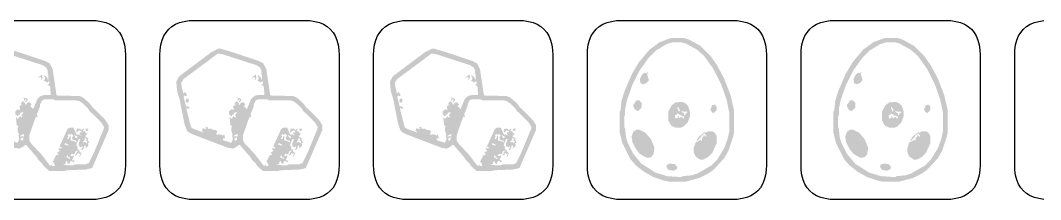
# Model space of a CAD drawing. Header units: millimetres. Extents: x 5 to 723, y 130 to 425.
# Drawn here: x 219.8 to 329.7, y 405.9 to 425.1 of the extents above; entities that cross this region are included whole.
import ezdxf

# ---------------------------------------------------------------- set-up
doc = ezdxf.new("R2010")
doc.units = ezdxf.units.MM
doc.layers.add('CUT', color=1, linetype='Continuous')
doc.layers.add('RASTER', color=7, linetype='Continuous')

msp = doc.modelspace()

# ---------------------------------------------------------------- hatches: boundary and pattern name
at = {"layer": 'RASTER'}
h = msp.add_hatch(color=7, dxfattribs=at)
h.paths.add_polyline_path([(289.791, 423.226), (291.239, 423.256), (291.83, 423.059), (293.042, 422.399), (294.125, 421.315), (294.815, 420.33), (295.573, 418.921), (296.263, 417.148), (296.657, 415.473), (296.657, 413.109), (296.559, 412.617), (296.066, 411.139), (295.603, 410.321), (294.421, 409.041), (293.83, 408.647), (292.914, 408.184), (291.436, 407.79), (289.663, 407.79), (289.17, 407.888), (287.988, 408.282), (286.974, 408.844), (286.087, 409.533), (285.496, 410.223), (284.639, 411.927), (284.343, 413.109), (284.343, 415.276), (284.442, 415.473), (284.54, 416.458), (284.836, 417.443), (285.693, 419.443), (286.481, 420.724), (287.565, 422.004), (288.648, 422.793)])
h.paths.add_polyline_path([(289.958, 422.763), (289.367, 422.566), (288.254, 421.906), (287.466, 421.118), (286.481, 419.739), (285.722, 418.232), (285.131, 416.557), (284.934, 415.572), (284.934, 414.981), (284.836, 414.784), (284.836, 413.7), (284.934, 413.503), (285.033, 412.518), (285.23, 411.927), (285.791, 410.814), (286.678, 409.73), (288.185, 408.775), (289.466, 408.381), (290.943, 408.282), (291.14, 408.381), (292.126, 408.479), (292.717, 408.676), (294.224, 409.533), (294.815, 410.124), (295.603, 411.405), (295.967, 412.42), (296.164, 413.306), (296.164, 415.079), (295.869, 416.557), (295.278, 418.232), (294.421, 419.936), (293.436, 421.315), (292.648, 422.004), (291.436, 422.664), (291.042, 422.763)], flags=0)
h.paths.add_polyline_path([(287.23, 419.581), (287.397, 419.512), (287.299, 419.315), (287.496, 418.724), (287.23, 418.399), (286.836, 418.261), (286.58, 418.399), (286.511, 418.823), (286.777, 419.345), (287.003, 419.512), (287.269, 419.443)], flags=0)
h.paths.add_polyline_path([(286.146, 416.527), (286.412, 416.557), (286.708, 416.261), (286.708, 415.769), (286.314, 415.375), (285.988, 415.542), (285.821, 415.867), (285.821, 416.064)], flags=0)
h.paths.add_polyline_path([(290.382, 416.33), (291.14, 416.36), (291.466, 416.192), (291.702, 415.936), (291.929, 415.276), (291.929, 414.882), (291.663, 414.163), (291.269, 413.769), (290.943, 413.602), (290.352, 413.602), (289.889, 413.828), (289.564, 414.39), (289.564, 415.276), (289.929, 415.995)], flags=0)
h.paths.add_polyline_path([(294.322, 416.035), (294.588, 416.064), (294.785, 415.867), (294.785, 415.473), (294.49, 415.178), (294.263, 415.247), (294.096, 415.572)], flags=0)
h.paths.add_polyline_path([(290.618, 415.838), (290.549, 415.769), (290.717, 415.306), (290.845, 415.473)], flags=0)
h.paths.add_polyline_path([(291.042, 415.375), (290.973, 415.306), (291.308, 415.148), (291.269, 415.01), (291.367, 414.912), (291.505, 415.207), (291.702, 415.207), (291.535, 415.375), (291.406, 415.306)], flags=0)
h.paths.add_polyline_path([(290.52, 415.148), (290.52, 415.01), (290.283, 414.951), (290.382, 414.518), (290.48, 414.656), (290.618, 414.616), (290.579, 414.853), (290.648, 414.882), (290.776, 414.616), (291.042, 414.784), (291.209, 414.518), (291.308, 414.853), (291.17, 414.813)], flags=0)
h.paths.add_polyline_path([(286.146, 413.375), (286.412, 413.405), (287.131, 413.04), (287.722, 412.351), (288.087, 411.434), (287.988, 410.745), (287.722, 410.42), (287.299, 410.351), (286.777, 410.617), (286.481, 410.814), (286.087, 411.306), (285.722, 412.025), (285.624, 412.617), (285.791, 413.139)], flags=0)
h.paths.add_polyline_path([(293.731, 413.178), (294.293, 413.208), (294.559, 413.08), (294.785, 412.715), (294.785, 411.927), (294.322, 410.912), (293.83, 410.42), (293.308, 410.154), (293.012, 410.154), (292.49, 410.518), (292.323, 410.942), (292.323, 411.434), (292.549, 412.094), (292.687, 412.055), (293.042, 412.291), (293.18, 412.154), (293.209, 412.518), (293.377, 412.646), (293.337, 412.784), (293.475, 412.784), (293.603, 412.617), (293.702, 412.715), (293.475, 412.981), (293.377, 412.942), (292.687, 412.154), (292.618, 412.222), (292.884, 412.646), (293.377, 413.04), (293.505, 413.109), (293.672, 413.04)], flags=0)
h.paths.add_polyline_path([(289.692, 409.73), (290.283, 409.691), (290.549, 409.366), (290.48, 409.139), (290.155, 408.972), (289.633, 409.041), (289.436, 409.238), (289.367, 409.464), (289.436, 409.592)], flags=0)
h = msp.add_hatch(color=7, dxfattribs=at)
h.paths.add_polyline_path([(312.791, 423.226), (314.239, 423.256), (314.83, 423.059), (316.042, 422.399), (317.125, 421.315), (317.815, 420.33), (318.573, 418.921), (319.263, 417.148), (319.657, 415.473), (319.657, 413.109), (319.559, 412.617), (319.066, 411.139), (318.603, 410.321), (317.421, 409.041), (316.83, 408.647), (315.914, 408.184), (314.436, 407.79), (312.663, 407.79), (312.17, 407.888), (310.988, 408.282), (309.974, 408.844), (309.087, 409.533), (308.496, 410.223), (307.639, 411.927), (307.343, 413.109), (307.343, 415.276), (307.442, 415.473), (307.54, 416.458), (307.836, 417.443), (308.693, 419.443), (309.481, 420.724), (310.565, 422.004), (311.648, 422.793)])
h.paths.add_polyline_path([(312.958, 422.763), (312.367, 422.566), (311.254, 421.906), (310.466, 421.118), (309.481, 419.739), (308.722, 418.232), (308.131, 416.557), (307.934, 415.572), (307.934, 414.981), (307.836, 414.784), (307.836, 413.7), (307.934, 413.503), (308.033, 412.518), (308.23, 411.927), (308.791, 410.814), (309.678, 409.73), (311.185, 408.775), (312.466, 408.381), (313.943, 408.282), (314.14, 408.381), (315.126, 408.479), (315.717, 408.676), (317.224, 409.533), (317.815, 410.124), (318.603, 411.405), (318.967, 412.42), (319.164, 413.306), (319.164, 415.079), (318.869, 416.557), (318.278, 418.232), (317.421, 419.936), (316.436, 421.315), (315.648, 422.004), (314.436, 422.664), (314.042, 422.763)], flags=0)
h.paths.add_polyline_path([(310.23, 419.581), (310.397, 419.512), (310.299, 419.315), (310.496, 418.724), (310.23, 418.399), (309.836, 418.261), (309.58, 418.399), (309.511, 418.823), (309.777, 419.345), (310.003, 419.512), (310.269, 419.443)], flags=0)
h.paths.add_polyline_path([(309.146, 416.527), (309.412, 416.557), (309.708, 416.261), (309.708, 415.769), (309.314, 415.375), (308.988, 415.542), (308.821, 415.867), (308.821, 416.064)], flags=0)
h.paths.add_polyline_path([(313.382, 416.33), (314.14, 416.36), (314.466, 416.192), (314.702, 415.936), (314.929, 415.276), (314.929, 414.882), (314.663, 414.163), (314.269, 413.769), (313.943, 413.602), (313.352, 413.602), (312.889, 413.828), (312.564, 414.39), (312.564, 415.276), (312.929, 415.995)], flags=0)
h.paths.add_polyline_path([(317.322, 416.035), (317.588, 416.064), (317.785, 415.867), (317.785, 415.473), (317.49, 415.178), (317.263, 415.247), (317.096, 415.572)], flags=0)
h.paths.add_polyline_path([(313.618, 415.838), (313.549, 415.769), (313.717, 415.306), (313.845, 415.473)], flags=0)
h.paths.add_polyline_path([(314.042, 415.375), (313.973, 415.306), (314.308, 415.148), (314.269, 415.01), (314.367, 414.912), (314.505, 415.207), (314.702, 415.207), (314.535, 415.375), (314.406, 415.306)], flags=0)
h.paths.add_polyline_path([(313.52, 415.148), (313.52, 415.01), (313.283, 414.951), (313.382, 414.518), (313.48, 414.656), (313.618, 414.616), (313.579, 414.853), (313.648, 414.882), (313.776, 414.616), (314.042, 414.784), (314.209, 414.518), (314.308, 414.853), (314.17, 414.813)], flags=0)
h.paths.add_polyline_path([(309.146, 413.375), (309.412, 413.405), (310.131, 413.04), (310.722, 412.351), (311.087, 411.434), (310.988, 410.745), (310.722, 410.42), (310.299, 410.351), (309.777, 410.617), (309.481, 410.814), (309.087, 411.306), (308.722, 412.025), (308.624, 412.617), (308.791, 413.139)], flags=0)
h.paths.add_polyline_path([(316.731, 413.178), (317.293, 413.208), (317.559, 413.08), (317.785, 412.715), (317.785, 411.927), (317.322, 410.912), (316.83, 410.42), (316.308, 410.154), (316.012, 410.154), (315.49, 410.518), (315.323, 410.942), (315.323, 411.434), (315.549, 412.094), (315.687, 412.055), (316.042, 412.291), (316.18, 412.154), (316.209, 412.518), (316.377, 412.646), (316.337, 412.784), (316.475, 412.784), (316.603, 412.617), (316.702, 412.715), (316.475, 412.981), (316.377, 412.942), (315.687, 412.154), (315.618, 412.222), (315.884, 412.646), (316.377, 413.04), (316.505, 413.109), (316.672, 413.04)], flags=0)
h.paths.add_polyline_path([(312.692, 409.73), (313.283, 409.691), (313.549, 409.366), (313.48, 409.139), (313.155, 408.972), (312.633, 409.041), (312.436, 409.238), (312.367, 409.464), (312.436, 409.592)], flags=0)
h = msp.add_hatch(color=7, dxfattribs=at)
h.paths.add_polyline_path([(218.13, 422.092), (218.283, 422.119), (219.54, 421.76), (222.503, 420.772), (222.979, 420.53), (223.311, 419.874), (223.733, 417.064), (226.184, 417.001), (226.57, 416.849), (227.288, 416.22), (227.594, 415.807), (228.904, 414.514), (229.174, 414.155), (229.326, 413.859), (229.326, 413.32), (227.558, 409.253), (226.902, 409.1), (224.747, 409.01), (224.568, 408.921), (222.952, 408.921), (222.296, 409.522), (222.171, 409.756), (221.758, 410.151), (221.632, 410.384), (220.465, 411.731), (220.321, 411.731), (220.195, 411.587), (219.719, 411.345), (219.181, 411.435), (215.41, 412.871), (214.934, 413.114), (214.754, 413.293), (214.512, 413.949), (213.973, 416.642), (213.704, 417.54), (213.614, 418.528), (213.857, 419.003), (214.126, 419.273), (217.358, 421.697)])
h.paths.add_polyline_path([(218.103, 421.58), (214.395, 418.824), (214.153, 418.438), (214.153, 418.258), (214.359, 417.298), (214.575, 417.423), (214.781, 417.091), (214.692, 417.001), (214.449, 417.064), (214.422, 416.822), (214.665, 415.897), (214.844, 415.897), (215.051, 415.744), (214.934, 415.592), (214.754, 415.717), (214.692, 415.654), (215.203, 413.652), (215.41, 413.5), (216.514, 413.078), (216.514, 413.167), (216.335, 413.257), (216.46, 413.437), (216.424, 413.562), (216.846, 413.41), (216.873, 413.527), (216.694, 413.527), (216.846, 413.679), (216.999, 413.652), (217.053, 413.437), (217.179, 413.562), (217.232, 413.437), (217.385, 413.5), (217.654, 413.32), (217.807, 413.383), (217.951, 413.257), (218.076, 413.293), (217.924, 412.961), (217.987, 412.844), (218.076, 412.808), (218.256, 412.934), (218.31, 412.808), (218.462, 412.871), (218.669, 412.718), (218.669, 412.844), (218.795, 412.844), (218.884, 412.449), (218.579, 412.485), (218.705, 412.395), (218.579, 412.27), (219.54, 411.973), (219.693, 412.27), (219.63, 413.051), (219.54, 413.23), (219.54, 413.589), (219.63, 413.769), (219.45, 413.859), (219.36, 414.667), (219.423, 414.73), (219.513, 414.514), (219.809, 414.846), (219.926, 414.694), (220.052, 414.694), (220.052, 414.819), (219.926, 414.909), (220.168, 415.206), (220.016, 415.268), (219.782, 415.143), (219.782, 414.963), (219.63, 415.026), (219.603, 414.873), (219.45, 414.846), (219.423, 414.999), (219.271, 415.026), (219.297, 415.358), (219.54, 415.565), (219.782, 415.502), (219.809, 415.654), (219.719, 415.834), (219.836, 415.987), (220.016, 415.987), (220.052, 416.076), (219.926, 416.041), (219.899, 416.193), (220.079, 416.463), (220.285, 416.31), (220.438, 416.014), (220.554, 416.256), (220.734, 416.346), (220.95, 416.256), (221.039, 416.041), (220.887, 415.924), (221.219, 415.592), (221.668, 416.669), (221.937, 416.938), (222.233, 417.091), (223.104, 417.118), (223.041, 417.989), (222.979, 418.106), (222.772, 418.168), (222.952, 418.348), (222.952, 418.528), (222.889, 418.59), (222.709, 418.465), (222.35, 418.644), (222.503, 418.887), (222.35, 419.219), (222.53, 419.183), (222.745, 418.95), (222.835, 418.644), (222.862, 419.246), (222.772, 419.425), (222.772, 419.785), (222.619, 420.081), (222.233, 420.323), (218.642, 421.49)], flags=0)
h.paths.add_polyline_path([(222.171, 419.309), (222.233, 418.976), (222.117, 418.734), (222.054, 418.797), (222.117, 418.95), (221.964, 419.066), (221.722, 418.914), (221.847, 419.093)], flags=0)
h.paths.add_polyline_path([(220.106, 416.884), (220.59, 416.705), (220.617, 416.552), (220.411, 416.31), (220.348, 416.373), (220.501, 416.615), (220.348, 416.642), (220.321, 416.489), (220.195, 416.489), (220.258, 416.732)], flags=0)
h.paths.add_polyline_path([(214.718, 416.705), (214.871, 416.732), (214.961, 416.642), (214.961, 416.373), (214.871, 416.283), (214.665, 416.346), (214.602, 416.463)], flags=0)
h.paths.add_polyline_path([(222.413, 416.642), (222.171, 416.525), (221.964, 416.103), (221.964, 415.924), (221.605, 415.026), (221.695, 414.757), (221.632, 414.694), (221.542, 414.819), (221.425, 414.577), (220.797, 412.781), (220.797, 412.243), (220.95, 411.946), (222.081, 410.743), (223.015, 409.522), (223.104, 409.486), (223.284, 409.702), (223.248, 409.486), (223.49, 409.459), (223.553, 409.486), (223.49, 409.729), (223.311, 409.908), (223.697, 410.689), (223.85, 410.627), (223.939, 410.716), (223.76, 410.896), (224.092, 411.102), (223.939, 411.255), (223.966, 411.408), (224.209, 411.345), (224.298, 411.435), (224.056, 411.587), (224.9, 413.437), (225.107, 413.589), (225.555, 413.589), (225.888, 412.844), (226.094, 412.871), (226.426, 412.718), (226.211, 412.898), (226.211, 413.114), (226.426, 413.078), (226.426, 413.203), (226.184, 413.32), (225.915, 413.051), (225.852, 413.293), (225.942, 413.473), (226.274, 413.5), (226.426, 413.347), (226.633, 413.5), (226.696, 413.437), (226.57, 413.293), (226.606, 413.203), (226.785, 413.203), (226.875, 413.024), (227.055, 412.934), (226.812, 412.692), (226.875, 412.575), (227.145, 412.485), (227.082, 412.332), (227.234, 412), (227.082, 411.884), (227.172, 411.704), (227.109, 411.587), (226.839, 411.372), (226.875, 411.677), (226.696, 411.641), (226.66, 411.408), (226.516, 411.192), (226.39, 411.192), (226.543, 411.524), (226.48, 411.587), (226.301, 411.462), (226.247, 411.587), (226.094, 411.614), (226.094, 411.884), (226.274, 412.332), (226.121, 412.395), (225.852, 411.731), (226.004, 411.524), (225.977, 411.318), (226.157, 411.228), (226.211, 411.013), (226.426, 410.869), (226.247, 410.474), (226.184, 410.537), (226.337, 410.869), (226.121, 410.743), (226.094, 410.896), (225.977, 410.833), (225.977, 410.653), (225.852, 410.689), (225.798, 410.564), (225.735, 410.627), (225.942, 411.049), (226.067, 411.102), (226.004, 411.165), (225.762, 411.049), (225.672, 410.779), (225.555, 410.716), (225.376, 410.806), (225.223, 410.6), (225.286, 410.537), (225.618, 410.6), (225.403, 410.115), (225.708, 410.025), (225.529, 409.845), (225.403, 410.025), (225.259, 410.025), (225.133, 409.792), (225.169, 409.666), (224.954, 409.756), (224.837, 409.998), (224.72, 409.935), (224.685, 409.702), (224.415, 409.576), (225.555, 409.549), (225.735, 409.639), (226.812, 409.639), (227.199, 409.792), (227.71, 410.806), (228.788, 413.41), (228.851, 413.652), (228.545, 414.155), (227.234, 415.448), (227.109, 415.681), (226.66, 416.13), (226.184, 416.463), (225.825, 416.552), (223.58, 416.552), (223.401, 416.642)], flags=0)
h.paths.add_polyline_path([(226.839, 413.473), (227.082, 413.5), (227.172, 413.41), (227.109, 413.293), (226.902, 413.23)], flags=0)
h.paths.add_polyline_path([(220.231, 412.934), (219.836, 412.754), (219.836, 412.629), (220.079, 412.692), (220.231, 412.629)], flags=0)
h.paths.add_polyline_path([(225.08, 412.934), (224.927, 412.781), (224.99, 412.629), (224.864, 412.359), (225.044, 412.395), (225.169, 412.718), (225.259, 412.754), (225.259, 412.216), (225.439, 412.216), (225.888, 412), (225.852, 412.18), (225.493, 412.27), (225.376, 412.512), (225.529, 412.718), (225.493, 412.808), (225.349, 412.934), (225.133, 412.808)], flags=0)
h.paths.add_polyline_path([(225.708, 412.844), (225.645, 412.781), (225.798, 412.485), (225.942, 412.485), (225.977, 412.665), (225.762, 412.718)], flags=0)
h.paths.add_polyline_path([(220.141, 412.575), (219.836, 412.395), (219.989, 412.153), (220.168, 412.332)], flags=0)
h.paths.add_polyline_path([(226.785, 412.485), (226.696, 412.18), (226.543, 412.063), (226.57, 412), (226.812, 412.063), (226.965, 411.91), (227.055, 412.126), (226.902, 412.243), (226.965, 412.395)], flags=0)
h.paths.add_polyline_path([(224.631, 411.946), (224.595, 411.731), (224.72, 411.767), (224.99, 411.641), (224.99, 411.767)], flags=0)
h.paths.add_polyline_path([(224.927, 410.627), (224.81, 410.564), (224.81, 410.42), (225.169, 410.205), (225.169, 410.42), (225.044, 410.384)], flags=0)
h = msp.add_hatch(color=7, dxfattribs=at)
h.paths.add_polyline_path([(241.13, 422.092), (241.283, 422.119), (242.54, 421.76), (245.503, 420.772), (245.979, 420.53), (246.311, 419.874), (246.733, 417.064), (249.184, 417.001), (249.57, 416.849), (250.288, 416.22), (250.594, 415.807), (251.904, 414.514), (252.174, 414.155), (252.326, 413.859), (252.326, 413.32), (250.558, 409.253), (249.902, 409.1), (247.747, 409.01), (247.568, 408.921), (245.952, 408.921), (245.296, 409.522), (245.171, 409.756), (244.758, 410.151), (244.632, 410.384), (243.465, 411.731), (243.321, 411.731), (243.195, 411.587), (242.719, 411.345), (242.181, 411.435), (238.41, 412.871), (237.934, 413.114), (237.754, 413.293), (237.512, 413.949), (236.973, 416.642), (236.704, 417.54), (236.614, 418.528), (236.857, 419.003), (237.126, 419.273), (240.358, 421.697)])
h.paths.add_polyline_path([(241.103, 421.58), (237.395, 418.824), (237.153, 418.438), (237.153, 418.258), (237.359, 417.298), (237.575, 417.423), (237.781, 417.091), (237.692, 417.001), (237.449, 417.064), (237.422, 416.822), (237.665, 415.897), (237.844, 415.897), (238.051, 415.744), (237.934, 415.592), (237.754, 415.717), (237.692, 415.654), (238.203, 413.652), (238.41, 413.5), (239.514, 413.078), (239.514, 413.167), (239.335, 413.257), (239.46, 413.437), (239.424, 413.562), (239.846, 413.41), (239.873, 413.527), (239.694, 413.527), (239.846, 413.679), (239.999, 413.652), (240.053, 413.437), (240.179, 413.562), (240.232, 413.437), (240.385, 413.5), (240.654, 413.32), (240.807, 413.383), (240.951, 413.257), (241.076, 413.293), (240.924, 412.961), (240.987, 412.844), (241.076, 412.808), (241.256, 412.934), (241.31, 412.808), (241.462, 412.871), (241.669, 412.718), (241.669, 412.844), (241.795, 412.844), (241.884, 412.449), (241.579, 412.485), (241.705, 412.395), (241.579, 412.27), (242.54, 411.973), (242.693, 412.27), (242.63, 413.051), (242.54, 413.23), (242.54, 413.589), (242.63, 413.769), (242.45, 413.859), (242.36, 414.667), (242.423, 414.73), (242.513, 414.514), (242.809, 414.846), (242.926, 414.694), (243.052, 414.694), (243.052, 414.819), (242.926, 414.909), (243.168, 415.206), (243.016, 415.268), (242.782, 415.143), (242.782, 414.963), (242.63, 415.026), (242.603, 414.873), (242.45, 414.846), (242.423, 414.999), (242.271, 415.026), (242.297, 415.358), (242.54, 415.565), (242.782, 415.502), (242.809, 415.654), (242.719, 415.834), (242.836, 415.987), (243.016, 415.987), (243.052, 416.076), (242.926, 416.041), (242.899, 416.193), (243.079, 416.463), (243.285, 416.31), (243.438, 416.014), (243.554, 416.256), (243.734, 416.346), (243.95, 416.256), (244.039, 416.041), (243.887, 415.924), (244.219, 415.592), (244.668, 416.669), (244.937, 416.938), (245.233, 417.091), (246.104, 417.118), (246.041, 417.989), (245.979, 418.106), (245.772, 418.168), (245.952, 418.348), (245.952, 418.528), (245.889, 418.59), (245.709, 418.465), (245.35, 418.644), (245.503, 418.887), (245.35, 419.219), (245.53, 419.183), (245.745, 418.95), (245.835, 418.644), (245.862, 419.246), (245.772, 419.425), (245.772, 419.785), (245.619, 420.081), (245.233, 420.323), (241.642, 421.49)], flags=0)
h.paths.add_polyline_path([(245.171, 419.309), (245.233, 418.976), (245.117, 418.734), (245.054, 418.797), (245.117, 418.95), (244.964, 419.066), (244.722, 418.914), (244.847, 419.093)], flags=0)
h.paths.add_polyline_path([(243.106, 416.884), (243.59, 416.705), (243.617, 416.552), (243.411, 416.31), (243.348, 416.373), (243.501, 416.615), (243.348, 416.642), (243.321, 416.489), (243.195, 416.489), (243.258, 416.732)], flags=0)
h.paths.add_polyline_path([(237.718, 416.705), (237.871, 416.732), (237.961, 416.642), (237.961, 416.373), (237.871, 416.283), (237.665, 416.346), (237.602, 416.463)], flags=0)
h.paths.add_polyline_path([(245.413, 416.642), (245.171, 416.525), (244.964, 416.103), (244.964, 415.924), (244.605, 415.026), (244.695, 414.757), (244.632, 414.694), (244.542, 414.819), (244.425, 414.577), (243.797, 412.781), (243.797, 412.243), (243.95, 411.946), (245.081, 410.743), (246.015, 409.522), (246.104, 409.486), (246.284, 409.702), (246.248, 409.486), (246.49, 409.459), (246.553, 409.486), (246.49, 409.729), (246.311, 409.908), (246.697, 410.689), (246.85, 410.627), (246.939, 410.716), (246.76, 410.896), (247.092, 411.102), (246.939, 411.255), (246.966, 411.408), (247.209, 411.345), (247.298, 411.435), (247.056, 411.587), (247.9, 413.437), (248.107, 413.589), (248.555, 413.589), (248.888, 412.844), (249.094, 412.871), (249.426, 412.718), (249.211, 412.898), (249.211, 413.114), (249.426, 413.078), (249.426, 413.203), (249.184, 413.32), (248.915, 413.051), (248.852, 413.293), (248.942, 413.473), (249.274, 413.5), (249.426, 413.347), (249.633, 413.5), (249.696, 413.437), (249.57, 413.293), (249.606, 413.203), (249.785, 413.203), (249.875, 413.024), (250.055, 412.934), (249.812, 412.692), (249.875, 412.575), (250.145, 412.485), (250.082, 412.332), (250.234, 412), (250.082, 411.884), (250.172, 411.704), (250.109, 411.587), (249.839, 411.372), (249.875, 411.677), (249.696, 411.641), (249.66, 411.408), (249.516, 411.192), (249.39, 411.192), (249.543, 411.524), (249.48, 411.587), (249.301, 411.462), (249.247, 411.587), (249.094, 411.614), (249.094, 411.884), (249.274, 412.332), (249.121, 412.395), (248.852, 411.731), (249.004, 411.524), (248.977, 411.318), (249.157, 411.228), (249.211, 411.013), (249.426, 410.869), (249.247, 410.474), (249.184, 410.537), (249.337, 410.869), (249.121, 410.743), (249.094, 410.896), (248.977, 410.833), (248.977, 410.653), (248.852, 410.689), (248.798, 410.564), (248.735, 410.627), (248.942, 411.049), (249.067, 411.102), (249.004, 411.165), (248.762, 411.049), (248.672, 410.779), (248.555, 410.716), (248.376, 410.806), (248.223, 410.6), (248.286, 410.537), (248.618, 410.6), (248.403, 410.115), (248.708, 410.025), (248.529, 409.845), (248.403, 410.025), (248.259, 410.025), (248.133, 409.792), (248.169, 409.666), (247.954, 409.756), (247.837, 409.998), (247.72, 409.935), (247.685, 409.702), (247.415, 409.576), (248.555, 409.549), (248.735, 409.639), (249.812, 409.639), (250.199, 409.792), (250.71, 410.806), (251.788, 413.41), (251.851, 413.652), (251.545, 414.155), (250.234, 415.448), (250.109, 415.681), (249.66, 416.13), (249.184, 416.463), (248.825, 416.552), (246.58, 416.552), (246.401, 416.642)], flags=0)
h.paths.add_polyline_path([(249.839, 413.473), (250.082, 413.5), (250.172, 413.41), (250.109, 413.293), (249.902, 413.23)], flags=0)
h.paths.add_polyline_path([(243.231, 412.934), (242.836, 412.754), (242.836, 412.629), (243.079, 412.692), (243.231, 412.629)], flags=0)
h.paths.add_polyline_path([(248.08, 412.934), (247.927, 412.781), (247.99, 412.629), (247.864, 412.359), (248.044, 412.395), (248.169, 412.718), (248.259, 412.754), (248.259, 412.216), (248.439, 412.216), (248.888, 412), (248.852, 412.18), (248.493, 412.27), (248.376, 412.512), (248.529, 412.718), (248.493, 412.808), (248.349, 412.934), (248.133, 412.808)], flags=0)
h.paths.add_polyline_path([(248.708, 412.844), (248.645, 412.781), (248.798, 412.485), (248.942, 412.485), (248.977, 412.665), (248.762, 412.718)], flags=0)
h.paths.add_polyline_path([(243.141, 412.575), (242.836, 412.395), (242.989, 412.153), (243.168, 412.332)], flags=0)
h.paths.add_polyline_path([(249.785, 412.485), (249.696, 412.18), (249.543, 412.063), (249.57, 412), (249.812, 412.063), (249.965, 411.91), (250.055, 412.126), (249.902, 412.243), (249.965, 412.395)], flags=0)
h.paths.add_polyline_path([(247.631, 411.946), (247.595, 411.731), (247.72, 411.767), (247.99, 411.641), (247.99, 411.767)], flags=0)
h.paths.add_polyline_path([(247.927, 410.627), (247.81, 410.564), (247.81, 410.42), (248.169, 410.205), (248.169, 410.42), (248.044, 410.384)], flags=0)
h = msp.add_hatch(color=7, dxfattribs=at)
h.paths.add_polyline_path([(264.13, 422.092), (264.283, 422.119), (265.54, 421.76), (268.503, 420.772), (268.979, 420.53), (269.311, 419.874), (269.733, 417.064), (272.184, 417.001), (272.57, 416.849), (273.288, 416.22), (273.594, 415.807), (274.904, 414.514), (275.174, 414.155), (275.326, 413.859), (275.326, 413.32), (273.558, 409.253), (272.902, 409.1), (270.747, 409.01), (270.568, 408.921), (268.952, 408.921), (268.296, 409.522), (268.171, 409.756), (267.758, 410.151), (267.632, 410.384), (266.465, 411.731), (266.321, 411.731), (266.195, 411.587), (265.719, 411.345), (265.181, 411.435), (261.41, 412.871), (260.934, 413.114), (260.754, 413.293), (260.512, 413.949), (259.973, 416.642), (259.704, 417.54), (259.614, 418.528), (259.857, 419.003), (260.126, 419.273), (263.358, 421.697)])
h.paths.add_polyline_path([(264.103, 421.58), (260.395, 418.824), (260.153, 418.438), (260.153, 418.258), (260.359, 417.298), (260.575, 417.423), (260.781, 417.091), (260.692, 417.001), (260.449, 417.064), (260.422, 416.822), (260.665, 415.897), (260.844, 415.897), (261.051, 415.744), (260.934, 415.592), (260.754, 415.717), (260.692, 415.654), (261.203, 413.652), (261.41, 413.5), (262.514, 413.078), (262.514, 413.167), (262.335, 413.257), (262.46, 413.437), (262.424, 413.562), (262.846, 413.41), (262.873, 413.527), (262.694, 413.527), (262.846, 413.679), (262.999, 413.652), (263.053, 413.437), (263.179, 413.562), (263.232, 413.437), (263.385, 413.5), (263.654, 413.32), (263.807, 413.383), (263.951, 413.257), (264.076, 413.293), (263.924, 412.961), (263.987, 412.844), (264.076, 412.808), (264.256, 412.934), (264.31, 412.808), (264.462, 412.871), (264.669, 412.718), (264.669, 412.844), (264.795, 412.844), (264.884, 412.449), (264.579, 412.485), (264.705, 412.395), (264.579, 412.27), (265.54, 411.973), (265.693, 412.27), (265.63, 413.051), (265.54, 413.23), (265.54, 413.589), (265.63, 413.769), (265.45, 413.859), (265.36, 414.667), (265.423, 414.73), (265.513, 414.514), (265.809, 414.846), (265.926, 414.694), (266.052, 414.694), (266.052, 414.819), (265.926, 414.909), (266.168, 415.206), (266.016, 415.268), (265.782, 415.143), (265.782, 414.963), (265.63, 415.026), (265.603, 414.873), (265.45, 414.846), (265.423, 414.999), (265.271, 415.026), (265.297, 415.358), (265.54, 415.565), (265.782, 415.502), (265.809, 415.654), (265.719, 415.834), (265.836, 415.987), (266.016, 415.987), (266.052, 416.076), (265.926, 416.041), (265.899, 416.193), (266.079, 416.463), (266.285, 416.31), (266.438, 416.014), (266.554, 416.256), (266.734, 416.346), (266.95, 416.256), (267.039, 416.041), (266.887, 415.924), (267.219, 415.592), (267.668, 416.669), (267.937, 416.938), (268.233, 417.091), (269.104, 417.118), (269.041, 417.989), (268.979, 418.106), (268.772, 418.168), (268.952, 418.348), (268.952, 418.528), (268.889, 418.59), (268.709, 418.465), (268.35, 418.644), (268.503, 418.887), (268.35, 419.219), (268.53, 419.183), (268.745, 418.95), (268.835, 418.644), (268.862, 419.246), (268.772, 419.425), (268.772, 419.785), (268.619, 420.081), (268.233, 420.323), (264.642, 421.49)], flags=0)
h.paths.add_polyline_path([(268.171, 419.309), (268.233, 418.976), (268.117, 418.734), (268.054, 418.797), (268.117, 418.95), (267.964, 419.066), (267.722, 418.914), (267.847, 419.093)], flags=0)
h.paths.add_polyline_path([(266.106, 416.884), (266.59, 416.705), (266.617, 416.552), (266.411, 416.31), (266.348, 416.373), (266.501, 416.615), (266.348, 416.642), (266.321, 416.489), (266.195, 416.489), (266.258, 416.732)], flags=0)
h.paths.add_polyline_path([(260.718, 416.705), (260.871, 416.732), (260.961, 416.642), (260.961, 416.373), (260.871, 416.283), (260.665, 416.346), (260.602, 416.463)], flags=0)
h.paths.add_polyline_path([(268.413, 416.642), (268.171, 416.525), (267.964, 416.103), (267.964, 415.924), (267.605, 415.026), (267.695, 414.757), (267.632, 414.694), (267.542, 414.819), (267.425, 414.577), (266.797, 412.781), (266.797, 412.243), (266.95, 411.946), (268.081, 410.743), (269.015, 409.522), (269.104, 409.486), (269.284, 409.702), (269.248, 409.486), (269.49, 409.459), (269.553, 409.486), (269.49, 409.729), (269.311, 409.908), (269.697, 410.689), (269.85, 410.627), (269.939, 410.716), (269.76, 410.896), (270.092, 411.102), (269.939, 411.255), (269.966, 411.408), (270.209, 411.345), (270.298, 411.435), (270.056, 411.587), (270.9, 413.437), (271.107, 413.589), (271.555, 413.589), (271.888, 412.844), (272.094, 412.871), (272.426, 412.718), (272.211, 412.898), (272.211, 413.114), (272.426, 413.078), (272.426, 413.203), (272.184, 413.32), (271.915, 413.051), (271.852, 413.293), (271.942, 413.473), (272.274, 413.5), (272.426, 413.347), (272.633, 413.5), (272.696, 413.437), (272.57, 413.293), (272.606, 413.203), (272.785, 413.203), (272.875, 413.024), (273.055, 412.934), (272.812, 412.692), (272.875, 412.575), (273.145, 412.485), (273.082, 412.332), (273.234, 412), (273.082, 411.884), (273.172, 411.704), (273.109, 411.587), (272.839, 411.372), (272.875, 411.677), (272.696, 411.641), (272.66, 411.408), (272.516, 411.192), (272.39, 411.192), (272.543, 411.524), (272.48, 411.587), (272.301, 411.462), (272.247, 411.587), (272.094, 411.614), (272.094, 411.884), (272.274, 412.332), (272.121, 412.395), (271.852, 411.731), (272.004, 411.524), (271.977, 411.318), (272.157, 411.228), (272.211, 411.013), (272.426, 410.869), (272.247, 410.474), (272.184, 410.537), (272.337, 410.869), (272.121, 410.743), (272.094, 410.896), (271.977, 410.833), (271.977, 410.653), (271.852, 410.689), (271.798, 410.564), (271.735, 410.627), (271.942, 411.049), (272.067, 411.102), (272.004, 411.165), (271.762, 411.049), (271.672, 410.779), (271.555, 410.716), (271.376, 410.806), (271.223, 410.6), (271.286, 410.537), (271.618, 410.6), (271.403, 410.115), (271.708, 410.025), (271.529, 409.845), (271.403, 410.025), (271.259, 410.025), (271.133, 409.792), (271.169, 409.666), (270.954, 409.756), (270.837, 409.998), (270.72, 409.935), (270.685, 409.702), (270.415, 409.576), (271.555, 409.549), (271.735, 409.639), (272.812, 409.639), (273.199, 409.792), (273.71, 410.806), (274.788, 413.41), (274.851, 413.652), (274.545, 414.155), (273.234, 415.448), (273.109, 415.681), (272.66, 416.13), (272.184, 416.463), (271.825, 416.552), (269.58, 416.552), (269.401, 416.642)], flags=0)
h.paths.add_polyline_path([(272.839, 413.473), (273.082, 413.5), (273.172, 413.41), (273.109, 413.293), (272.902, 413.23)], flags=0)
h.paths.add_polyline_path([(266.231, 412.934), (265.836, 412.754), (265.836, 412.629), (266.079, 412.692), (266.231, 412.629)], flags=0)
h.paths.add_polyline_path([(271.08, 412.934), (270.927, 412.781), (270.99, 412.629), (270.864, 412.359), (271.044, 412.395), (271.169, 412.718), (271.259, 412.754), (271.259, 412.216), (271.439, 412.216), (271.888, 412), (271.852, 412.18), (271.493, 412.27), (271.376, 412.512), (271.529, 412.718), (271.493, 412.808), (271.349, 412.934), (271.133, 412.808)], flags=0)
h.paths.add_polyline_path([(271.708, 412.844), (271.645, 412.781), (271.798, 412.485), (271.942, 412.485), (271.977, 412.665), (271.762, 412.718)], flags=0)
h.paths.add_polyline_path([(266.141, 412.575), (265.836, 412.395), (265.989, 412.153), (266.168, 412.332)], flags=0)
h.paths.add_polyline_path([(272.785, 412.485), (272.696, 412.18), (272.543, 412.063), (272.57, 412), (272.812, 412.063), (272.965, 411.91), (273.055, 412.126), (272.902, 412.243), (272.965, 412.395)], flags=0)
h.paths.add_polyline_path([(270.631, 411.946), (270.595, 411.731), (270.72, 411.767), (270.99, 411.641), (270.99, 411.767)], flags=0)
h.paths.add_polyline_path([(270.927, 410.627), (270.81, 410.564), (270.81, 410.42), (271.169, 410.205), (271.169, 410.42), (271.044, 410.384)], flags=0)

# ---------------------------------------------------------------- linework, layer by layer
at = {"layer": 'CUT'}
for points in [[(215.597, 425.138), (227.404, 425.138), (227.988, 425.112), (228.528, 425.035), (229.019, 424.906), (229.462, 424.723), (229.856, 424.487), (230.198, 424.198), (230.488, 423.855), (230.724, 423.462), (230.906, 423.019), (231.035, 422.528), (231.112, 421.988), (231.138, 421.403), (231.138, 409.596), (231.112, 409.012), (231.035, 408.472), (230.906, 407.981), (230.724, 407.538), (230.488, 407.144), (230.198, 406.802), (229.856, 406.512), (229.462, 406.276), (229.019, 406.094), (228.528, 405.965), (227.988, 405.888), (227.404, 405.862), (215.597, 405.862)], [(330.012, 405.888), (329.472, 405.965), (328.981, 406.094), (328.538, 406.276), (328.145, 406.512), (327.802, 406.802), (327.513, 407.144), (327.277, 407.538), (327.094, 407.981), (326.965, 408.472), (326.888, 409.012), (326.863, 409.596), (326.863, 421.403), (326.888, 421.988), (326.965, 422.528), (327.094, 423.019), (327.277, 423.462), (327.513, 423.855), (327.802, 424.198), (328.145, 424.487), (328.538, 424.723), (328.981, 424.906), (329.472, 425.035), (330.012, 425.112)]]:
    msp.add_lwpolyline(points, dxfattribs=at)
for points in [[(234.863, 421.403), (234.888, 421.988), (234.965, 422.528), (235.094, 423.019), (235.277, 423.462), (235.513, 423.855), (235.802, 424.198), (236.145, 424.487), (236.538, 424.723), (236.981, 424.906), (237.472, 425.035), (238.012, 425.112), (238.597, 425.138), (250.404, 425.138), (250.988, 425.112), (251.528, 425.035), (252.019, 424.906), (252.462, 424.723), (252.856, 424.487), (253.198, 424.198), (253.488, 423.855), (253.724, 423.462), (253.906, 423.019), (254.035, 422.528), (254.112, 421.988), (254.138, 421.403), (254.138, 409.596), (254.112, 409.012), (254.035, 408.472), (253.906, 407.981), (253.724, 407.538), (253.488, 407.144), (253.198, 406.802), (252.856, 406.512), (252.462, 406.276), (252.019, 406.094), (251.528, 405.965), (250.988, 405.888), (250.404, 405.862), (238.597, 405.862), (238.012, 405.888), (237.472, 405.965), (236.981, 406.094), (236.538, 406.276), (236.145, 406.512), (235.802, 406.802), (235.513, 407.144), (235.277, 407.538), (235.094, 407.981), (234.965, 408.472), (234.888, 409.012), (234.863, 409.596)], [(257.863, 421.403), (257.888, 421.988), (257.965, 422.528), (258.094, 423.019), (258.277, 423.462), (258.513, 423.855), (258.802, 424.198), (259.145, 424.487), (259.538, 424.723), (259.981, 424.906), (260.472, 425.035), (261.012, 425.112), (261.597, 425.138), (273.404, 425.138), (273.988, 425.112), (274.528, 425.035), (275.019, 424.906), (275.462, 424.723), (275.856, 424.487), (276.198, 424.198), (276.488, 423.855), (276.724, 423.462), (276.906, 423.019), (277.035, 422.528), (277.112, 421.988), (277.138, 421.403), (277.138, 409.596), (277.112, 409.012), (277.035, 408.472), (276.906, 407.981), (276.724, 407.538), (276.488, 407.144), (276.198, 406.802), (275.856, 406.512), (275.462, 406.276), (275.019, 406.094), (274.528, 405.965), (273.988, 405.888), (273.404, 405.862), (261.597, 405.862), (261.012, 405.888), (260.472, 405.965), (259.981, 406.094), (259.538, 406.276), (259.145, 406.512), (258.802, 406.802), (258.513, 407.144), (258.277, 407.538), (258.094, 407.981), (257.965, 408.472), (257.888, 409.012), (257.863, 409.596)], [(280.863, 421.403), (280.888, 421.988), (280.965, 422.528), (281.094, 423.019), (281.277, 423.462), (281.513, 423.855), (281.802, 424.198), (282.145, 424.487), (282.538, 424.723), (282.981, 424.906), (283.472, 425.035), (284.012, 425.112), (284.597, 425.138), (296.404, 425.138), (296.988, 425.112), (297.528, 425.035), (298.019, 424.906), (298.462, 424.723), (298.856, 424.487), (299.198, 424.198), (299.488, 423.855), (299.724, 423.462), (299.906, 423.019), (300.035, 422.528), (300.112, 421.988), (300.138, 421.403), (300.138, 409.596), (300.112, 409.012), (300.035, 408.472), (299.906, 407.981), (299.724, 407.538), (299.488, 407.144), (299.198, 406.802), (298.856, 406.512), (298.462, 406.276), (298.019, 406.094), (297.528, 405.965), (296.988, 405.888), (296.404, 405.862), (284.597, 405.862), (284.012, 405.888), (283.472, 405.965), (282.981, 406.094), (282.538, 406.276), (282.145, 406.512), (281.802, 406.802), (281.513, 407.144), (281.277, 407.538), (281.094, 407.981), (280.965, 408.472), (280.888, 409.012), (280.863, 409.596)], [(303.863, 421.403), (303.888, 421.988), (303.965, 422.528), (304.094, 423.019), (304.277, 423.462), (304.513, 423.855), (304.802, 424.198), (305.145, 424.487), (305.538, 424.723), (305.981, 424.906), (306.472, 425.035), (307.012, 425.112), (307.597, 425.138), (319.404, 425.138), (319.988, 425.112), (320.528, 425.035), (321.019, 424.906), (321.462, 424.723), (321.856, 424.487), (322.198, 424.198), (322.488, 423.855), (322.724, 423.462), (322.906, 423.019), (323.035, 422.528), (323.112, 421.988), (323.138, 421.403), (323.138, 409.596), (323.112, 409.012), (323.035, 408.472), (322.906, 407.981), (322.724, 407.538), (322.488, 407.144), (322.198, 406.802), (321.856, 406.512), (321.462, 406.276), (321.019, 406.094), (320.528, 405.965), (319.988, 405.888), (319.404, 405.862), (307.597, 405.862), (307.012, 405.888), (306.472, 405.965), (305.981, 406.094), (305.538, 406.276), (305.145, 406.512), (304.802, 406.802), (304.513, 407.144), (304.277, 407.538), (304.094, 407.981), (303.965, 408.472), (303.888, 409.012), (303.863, 409.596)]]:
    msp.add_lwpolyline(points, close=True, dxfattribs=at)

doc.saveas('drawing.dxf')
